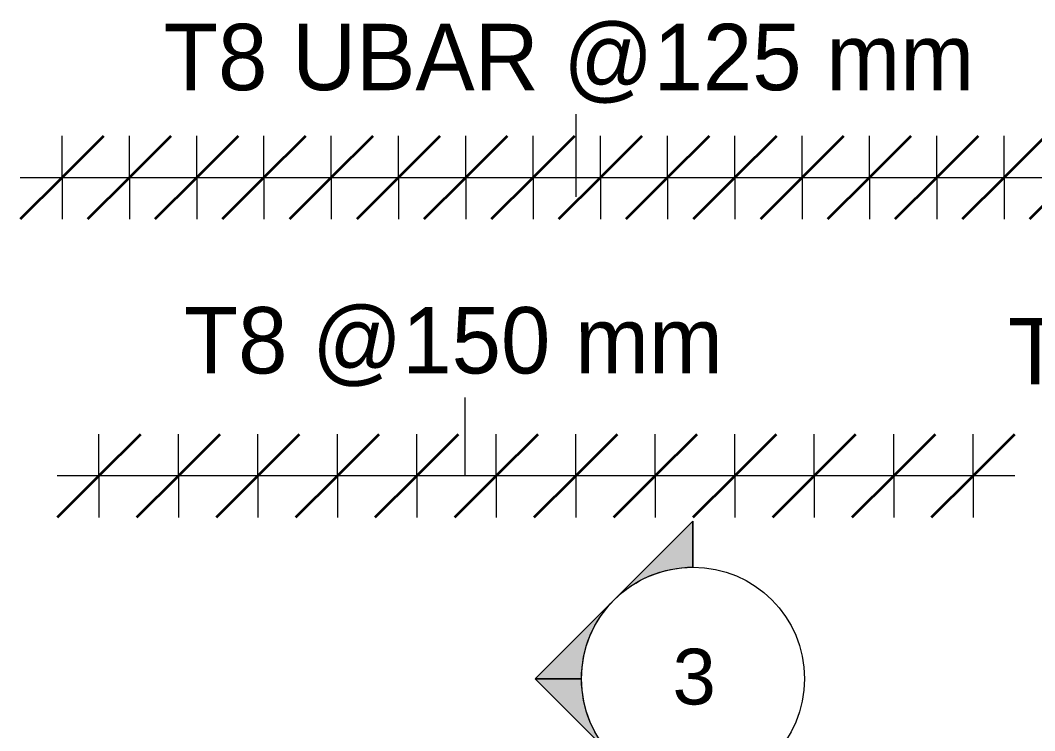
# Model space of a CAD drawing. Header units: millimetres. Extents: x 65464 to 98797, y 2255 to 31386.
# Drawn here: x 66888 to 68707, y 7047 to 8322 of the extents above; entities that cross this region are included whole.
import ezdxf

# ---------------------------------------------------------------- set-up
doc = ezdxf.new("R2010")
doc.units = ezdxf.units.MM
for name, color, linetype, lineweight in [('A-ANNO-DIMS', 211, 'Continuous', 9), ('A-ANNO-DIMS-50', 211, 'Continuous', 9), ('G-ANNO-SYMB', 111, 'Continuous', 9), ('S-RBAR-IDEN', 171, 'Continuous', 9)]:
    doc.layers.add(name, color=color, linetype=linetype, lineweight=lineweight)
doc.styles.add('Arial', font='arial.ttf', dxfattribs={"height": 100})
doc.styles.add('Nirmala UI', font='Nirmala.ttf', dxfattribs={"height": 119.0625})
doc.dimstyles.new('Arc_Length_-_2_5mm_Arial_1', dxfattribs={"dimscale": 304.8, "dimtxt": 125.683673, "dimasz": 0.492126, "dimexe": 0.246063, "dimexo": 0.0625, "dimgap": 0.287073, "dimtad": 1, "dimdec": 4, "dimzin": 0, "dimdsep": 46, "dimtxsty": 'Nirmala UI', "dimblk1": 'OBLIQUE', "dimblk2": 'OBLIQUE', "dimsah": 1, "dimcen": 0.09, "dimdle": 0.246063, "dimazin": 0, "dimtfac": 1, "dimtdec": 4, "dimtix": 1, "dimtmove": 0, "dimatfit": 3, "dimfxl": 0.246063, "dimfxlon": 1, "dimtvp": 1, "dimtolj": 1, "dimtzin": 0, "dimarcsym": 2})

# ---------------------------------------------------------------- blocks, each defined once
blk = doc.blocks.new('Detail View - M_Section Head - Filled SHOP DWG-600895-Elevation Front')
at = {"layer": 'G-ANNO-SYMB'}
h = blk.add_hatch(color=256, dxfattribs=at)
edge = h.paths.add_edge_path()
edge.add_line((70755.3, 4802.6), (70838.2, 4802.6))
edge.add_arc((71038.2, 4802.6), 200, 180, 225)
edge.add_line((70896.8, 4661.2), (70755.3, 4802.6))
h = blk.add_hatch(color=256, dxfattribs=at)
edge = h.paths.add_edge_path()
edge.add_line((71321, 4802.6), (71179.6, 4661.2))
edge.add_arc((71038.2, 4802.6), 200, 315, 360)
edge.add_line((71238.2, 4802.6), (71321, 4802.6))
h = blk.add_hatch(color=256, dxfattribs=at)
edge = h.paths.add_edge_path()
edge.add_line((71038.2, 4519.8), (70896.8, 4661.2))
edge.add_arc((71038.2, 4802.6), 200, 225, 270)
edge.add_line((71038.2, 4602.6), (71038.2, 4519.8))
h = blk.add_hatch(color=256, dxfattribs=at)
edge = h.paths.add_edge_path()
edge.add_line((71038.2, 4519.8), (71038.2, 4602.6))
edge.add_arc((71038.2, 4802.6), 200, 270, 315)
edge.add_line((71179.6, 4661.2), (71038.2, 4519.8))
for p, q in [((71038.2, 4519.8), (70755.3, 4802.6)), ((70838.2, 4802.6), (70755.3, 4802.6)), ((70755.3, 4802.6), (70896.8, 4661.2)), ((70838.2, 4802.6), (70755.3, 4802.6)), ((71038.2, 4519.8), (71321, 4802.6)), ((71179.6, 4661.2), (71321, 4802.6)), ((71238.2, 4802.6), (71321, 4802.6)), ((71321, 4802.6), (71238.2, 4802.6)), ((70896.8, 4661.2), (71038.2, 4519.8)), ((71038.2, 4519.8), (71179.6, 4661.2)), ((71038.2, 4602.6), (71038.2, 4519.8)), ((71038.2, 4519.8), (71038.2, 4602.6))]:
    blk.add_line(p, q, dxfattribs=at)
for start, end in [(360, 180), (180, 360), (180, 225), (315, 0), (225, 270), (270, 315)]:
    blk.add_arc((71038.2, 4802.6), 200, start, end, dxfattribs=at)
blk = doc.blocks.new('DIMBLOCK30-Elevation Front')
at = {"layer": 'A-ANNO-DIMS-50', "lineweight": 35}
for p, q in [((68454.5, 7504.6), (68529.5, 7579.6)), ((68597, 7504.6), (68672, 7579.6)), ((68454.5, 7504.6), (68379.5, 7429.6)), ((68597, 7504.6), (68522, 7429.6))]:
    blk.add_line(p, q, dxfattribs=at)
at = {"layer": 'A-ANNO-DIMS-50'}
for p, q in [((68454.5, 7504.6), (68454.5, 7579.6)), ((68597, 7504.6), (68597, 7579.6)), ((68672, 7504.6), (68454.5, 7504.6)), ((68454.5, 7504.6), (68454.5, 7429.6)), ((68597, 7504.6), (68597, 7429.6))]:
    blk.add_line(p, q, dxfattribs=at)
blk = doc.blocks.new('_Oblique')
at = {"color": 0, "linetype": 'ByBlock', "lineweight": -2}
blk.add_line((-0.5, -0.5), (0.5, 0.5), dxfattribs=at)
blk = doc.blocks.new('DIMBLOCK31-Elevation Front')
at = {"layer": 'A-ANNO-DIMS-50', "lineweight": 35}
for p, q in [((68311.9, 7504.6), (68386.9, 7579.6)), ((68454.5, 7504.6), (68529.5, 7579.6)), ((68311.9, 7504.6), (68236.9, 7429.6)), ((68454.5, 7504.6), (68379.5, 7429.6))]:
    blk.add_line(p, q, dxfattribs=at)
at = {"layer": 'A-ANNO-DIMS-50'}
for p, q in [((68311.9, 7504.6), (68311.9, 7579.6)), ((68454.5, 7504.6), (68454.5, 7579.6)), ((68454.5, 7504.6), (68311.9, 7504.6)), ((68311.9, 7504.6), (68311.9, 7429.6)), ((68454.5, 7504.6), (68454.5, 7429.6))]:
    blk.add_line(p, q, dxfattribs=at)
blk = doc.blocks.new('DIMBLOCK32-Elevation Front')
at = {"layer": 'A-ANNO-DIMS-50', "lineweight": 35}
for p, q in [((68169.4, 7504.6), (68244.4, 7579.6)), ((68311.9, 7504.6), (68386.9, 7579.6)), ((68169.4, 7504.6), (68094.4, 7429.6)), ((68311.9, 7504.6), (68236.9, 7429.6))]:
    blk.add_line(p, q, dxfattribs=at)
at = {"layer": 'A-ANNO-DIMS-50'}
for p, q in [((68169.4, 7504.6), (68169.4, 7579.6)), ((68311.9, 7504.6), (68311.9, 7579.6)), ((68311.9, 7504.6), (68169.4, 7504.6)), ((68169.4, 7504.6), (68169.4, 7429.6)), ((68311.9, 7504.6), (68311.9, 7429.6))]:
    blk.add_line(p, q, dxfattribs=at)
blk = doc.blocks.new('DIMBLOCK33-Elevation Front')
at = {"layer": 'A-ANNO-DIMS-50', "lineweight": 35}
for p, q in [((68026.8, 7504.6), (68101.8, 7579.6)), ((68169.4, 7504.6), (68244.4, 7579.6)), ((68026.8, 7504.6), (67951.8, 7429.6)), ((68169.4, 7504.6), (68094.4, 7429.6))]:
    blk.add_line(p, q, dxfattribs=at)
at = {"layer": 'A-ANNO-DIMS-50'}
for p, q in [((68026.8, 7504.6), (68026.8, 7579.6)), ((68169.4, 7504.6), (68169.4, 7579.6)), ((68169.4, 7504.6), (68026.8, 7504.6)), ((68026.8, 7504.6), (68026.8, 7429.6)), ((68169.4, 7504.6), (68169.4, 7429.6))]:
    blk.add_line(p, q, dxfattribs=at)
blk = doc.blocks.new('DIMBLOCK34-Elevation Front')
at = {"layer": 'A-ANNO-DIMS-50', "lineweight": 35}
for p, q in [((67884.3, 7504.6), (67959.3, 7579.6)), ((68026.8, 7504.6), (68101.8, 7579.6)), ((67884.3, 7504.6), (67809.3, 7429.6)), ((68026.8, 7504.6), (67951.8, 7429.6))]:
    blk.add_line(p, q, dxfattribs=at)
at = {"layer": 'A-ANNO-DIMS-50'}
for p, q in [((67884.3, 7504.6), (67884.3, 7579.6)), ((68026.8, 7504.6), (68026.8, 7579.6)), ((68026.8, 7504.6), (67884.3, 7504.6)), ((67884.3, 7504.6), (67884.3, 7429.6)), ((68026.8, 7504.6), (68026.8, 7429.6))]:
    blk.add_line(p, q, dxfattribs=at)
blk = doc.blocks.new('DIMBLOCK35-Elevation Front')
at = {"layer": 'A-ANNO-DIMS-50', "lineweight": 35}
for p, q in [((67741.8, 7504.6), (67816.8, 7579.6)), ((67884.3, 7504.6), (67959.3, 7579.6)), ((67741.8, 7504.6), (67666.8, 7429.6)), ((67884.3, 7504.6), (67809.3, 7429.6))]:
    blk.add_line(p, q, dxfattribs=at)
at = {"layer": 'A-ANNO-DIMS-50'}
for p, q in [((67741.8, 7504.6), (67741.8, 7579.6)), ((67884.3, 7504.6), (67884.3, 7579.6)), ((67884.3, 7504.6), (67741.8, 7504.6)), ((67741.8, 7504.6), (67741.8, 7429.6)), ((67884.3, 7504.6), (67884.3, 7429.6))]:
    blk.add_line(p, q, dxfattribs=at)
blk = doc.blocks.new('DIMBLOCK36-Elevation Front')
at = {"layer": 'A-ANNO-DIMS-50', "lineweight": 35}
for p, q in [((67599.2, 7504.6), (67674.2, 7579.6)), ((67741.8, 7504.6), (67816.8, 7579.6)), ((67599.2, 7504.6), (67524.2, 7429.6)), ((67741.8, 7504.6), (67666.8, 7429.6))]:
    blk.add_line(p, q, dxfattribs=at)
at = {"layer": 'A-ANNO-DIMS-50'}
for p, q in [((67599.2, 7504.6), (67599.2, 7579.6)), ((67741.8, 7504.6), (67741.8, 7579.6)), ((67741.8, 7504.6), (67599.2, 7504.6)), ((67599.2, 7504.6), (67599.2, 7429.6)), ((67741.8, 7504.6), (67741.8, 7429.6))]:
    blk.add_line(p, q, dxfattribs=at)
blk = doc.blocks.new('DIMBLOCK37-Elevation Front')
at = {"layer": 'A-ANNO-DIMS-50', "lineweight": 35}
for p, q in [((67456.7, 7504.6), (67531.7, 7579.6)), ((67599.2, 7504.6), (67674.2, 7579.6)), ((67456.7, 7504.6), (67381.7, 7429.6)), ((67599.2, 7504.6), (67524.2, 7429.6))]:
    blk.add_line(p, q, dxfattribs=at)
at = {"layer": 'A-ANNO-DIMS-50'}
for p, q in [((67456.7, 7504.6), (67456.7, 7579.6)), ((67599.2, 7504.6), (67599.2, 7579.6)), ((67599.2, 7504.6), (67456.7, 7504.6)), ((67456.7, 7504.6), (67456.7, 7429.6)), ((67599.2, 7504.6), (67599.2, 7429.6))]:
    blk.add_line(p, q, dxfattribs=at)
blk = doc.blocks.new('DIMBLOCK38-Elevation Front')
at = {"layer": 'A-ANNO-DIMS-50', "lineweight": 35}
for p, q in [((67314.1, 7504.6), (67389.1, 7579.6)), ((67456.7, 7504.6), (67531.7, 7579.6)), ((67314.1, 7504.6), (67239.1, 7429.6)), ((67456.7, 7504.6), (67381.7, 7429.6))]:
    blk.add_line(p, q, dxfattribs=at)
at = {"layer": 'A-ANNO-DIMS-50'}
for p, q in [((67314.1, 7504.6), (67314.1, 7579.6)), ((67456.7, 7504.6), (67456.7, 7579.6)), ((67456.7, 7504.6), (67314.1, 7504.6)), ((67314.1, 7504.6), (67314.1, 7429.6)), ((67456.7, 7504.6), (67456.7, 7429.6))]:
    blk.add_line(p, q, dxfattribs=at)
blk = doc.blocks.new('DIMBLOCK39-Elevation Front')
at = {"layer": 'A-ANNO-DIMS-50', "lineweight": 35}
for p, q in [((67171.6, 7504.6), (67246.6, 7579.6)), ((67314.1, 7504.6), (67389.1, 7579.6)), ((67171.6, 7504.6), (67096.6, 7429.6)), ((67314.1, 7504.6), (67239.1, 7429.6))]:
    blk.add_line(p, q, dxfattribs=at)
at = {"layer": 'A-ANNO-DIMS-50'}
for p, q in [((67171.6, 7504.6), (67171.6, 7579.6)), ((67314.1, 7504.6), (67314.1, 7579.6)), ((67314.1, 7504.6), (67171.6, 7504.6)), ((67171.6, 7504.6), (67171.6, 7429.6)), ((67314.1, 7504.6), (67314.1, 7429.6))]:
    blk.add_line(p, q, dxfattribs=at)
blk = doc.blocks.new('DIMBLOCK40-Elevation Front')
at = {"layer": 'A-ANNO-DIMS-50', "lineweight": 35}
for p, q in [((67029, 7504.6), (67104, 7579.6)), ((67171.6, 7504.6), (67246.6, 7579.6)), ((67029, 7504.6), (66954, 7429.6)), ((67171.6, 7504.6), (67096.6, 7429.6))]:
    blk.add_line(p, q, dxfattribs=at)
at = {"layer": 'A-ANNO-DIMS-50'}
for p, q in [((67029, 7504.6), (67029, 7579.6)), ((67171.6, 7504.6), (67171.6, 7579.6)), ((67171.6, 7504.6), (66954, 7504.6)), ((67029, 7504.6), (67029, 7429.6)), ((67171.6, 7504.6), (67171.6, 7429.6))]:
    blk.add_line(p, q, dxfattribs=at)
blk = doc.blocks.new('DIMBLOCK41-Elevation Front')
at = {"layer": 'A-ANNO-DIMS-50', "lineweight": 35}
for p, q in [((67029, 7504.6), (67104, 7579.6)), ((67171.6, 7504.6), (67246.6, 7579.6)), ((67314.1, 7504.6), (67389.1, 7579.6)), ((67456.7, 7504.6), (67531.7, 7579.6)), ((67599.2, 7504.6), (67674.2, 7579.6)), ((67741.8, 7504.6), (67816.8, 7579.6)), ((67884.3, 7504.6), (67959.3, 7579.6)), ((68026.8, 7504.6), (68101.8, 7579.6)), ((68169.4, 7504.6), (68244.4, 7579.6)), ((68311.9, 7504.6), (68386.9, 7579.6)), ((68454.5, 7504.6), (68529.5, 7579.6)), ((68597, 7504.6), (68672, 7579.6)), ((67029, 7504.6), (66954, 7429.6)), ((67171.6, 7504.6), (67096.6, 7429.6)), ((67314.1, 7504.6), (67239.1, 7429.6)), ((67456.7, 7504.6), (67381.7, 7429.6)), ((67599.2, 7504.6), (67524.2, 7429.6)), ((67741.8, 7504.6), (67666.8, 7429.6)), ((67884.3, 7504.6), (67809.3, 7429.6)), ((68026.8, 7504.6), (67951.8, 7429.6)), ((68169.4, 7504.6), (68094.4, 7429.6)), ((68311.9, 7504.6), (68236.9, 7429.6)), ((68454.5, 7504.6), (68379.5, 7429.6)), ((68597, 7504.6), (68522, 7429.6))]:
    blk.add_line(p, q, dxfattribs=at)
at = {"layer": 'A-ANNO-DIMS-50'}
for p, q in [((67029, 7504.6), (67029, 7579.6)), ((67171.6, 7504.6), (67171.6, 7579.6)), ((67314.1, 7504.6), (67314.1, 7579.6)), ((67456.7, 7504.6), (67456.7, 7579.6)), ((67599.2, 7504.6), (67599.2, 7579.6)), ((67741.8, 7504.6), (67741.8, 7579.6)), ((67884.3, 7504.6), (67884.3, 7579.6)), ((68026.8, 7504.6), (68026.8, 7579.6)), ((68169.4, 7504.6), (68169.4, 7579.6)), ((68311.9, 7504.6), (68311.9, 7579.6)), ((68454.5, 7504.6), (68454.5, 7579.6)), ((68597, 7504.6), (68597, 7579.6)), ((68672, 7504.6), (66954, 7504.6)), ((67171.6, 7504.6), (66954, 7504.6)), ((67029, 7504.6), (67029, 7429.6)), ((67314.1, 7504.6), (67171.6, 7504.6)), ((67171.6, 7504.6), (67171.6, 7429.6)), ((67456.7, 7504.6), (67314.1, 7504.6)), ((67314.1, 7504.6), (67314.1, 7429.6)), ((67599.2, 7504.6), (67456.7, 7504.6)), ((67456.7, 7504.6), (67456.7, 7429.6)), ((67741.8, 7504.6), (67599.2, 7504.6)), ((67599.2, 7504.6), (67599.2, 7429.6)), ((67884.3, 7504.6), (67741.8, 7504.6)), ((67741.8, 7504.6), (67741.8, 7429.6)), ((68026.8, 7504.6), (67884.3, 7504.6)), ((67884.3, 7504.6), (67884.3, 7429.6)), ((68169.4, 7504.6), (68026.8, 7504.6)), ((68026.8, 7504.6), (68026.8, 7429.6)), ((68311.9, 7504.6), (68169.4, 7504.6)), ((68169.4, 7504.6), (68169.4, 7429.6)), ((68454.5, 7504.6), (68311.9, 7504.6)), ((68311.9, 7504.6), (68311.9, 7429.6)), ((68672, 7504.6), (68454.5, 7504.6)), ((68454.5, 7504.6), (68454.5, 7429.6)), ((68597, 7504.6), (68597, 7429.6))]:
    blk.add_line(p, q, dxfattribs=at)
blk = doc.blocks.new('_None')
blk = doc.blocks.new('DIMBLOCK57-Elevation Front')
at = {"layer": 'A-ANNO-DIMS-50', "lineweight": 35}
for p, q in [((66963, 8039.7), (67038, 8114.7)), ((67083.7, 8039.7), (67158.7, 8114.7)), ((66963, 8039.7), (66888, 7964.7)), ((67083.7, 8039.7), (67008.7, 7964.7))]:
    blk.add_line(p, q, dxfattribs=at)
at = {"layer": 'A-ANNO-DIMS-50'}
for p, q in [((66963, 8039.7), (66963, 8114.7)), ((67083.7, 8039.7), (67083.7, 8114.7)), ((66888, 8039.7), (67083.7, 8039.7)), ((66963, 8039.7), (66963, 7964.7)), ((67083.7, 8039.7), (67083.7, 7964.7))]:
    blk.add_line(p, q, dxfattribs=at)
blk = doc.blocks.new('DIMBLOCK58-Elevation Front')
at = {"layer": 'A-ANNO-DIMS-50', "lineweight": 35}
for p, q in [((67083.7, 8039.7), (67158.7, 8114.7)), ((67204.4, 8039.7), (67279.4, 8114.7)), ((67083.7, 8039.7), (67008.7, 7964.7)), ((67204.4, 8039.7), (67129.4, 7964.7))]:
    blk.add_line(p, q, dxfattribs=at)
at = {"layer": 'A-ANNO-DIMS-50'}
for p, q in [((67083.7, 8039.7), (67083.7, 8114.7)), ((67204.4, 8039.7), (67204.4, 8114.7)), ((67083.7, 8039.7), (67204.4, 8039.7)), ((67083.7, 8039.7), (67083.7, 7964.7)), ((67204.4, 8039.7), (67204.4, 7964.7))]:
    blk.add_line(p, q, dxfattribs=at)
blk = doc.blocks.new('DIMBLOCK59-Elevation Front')
at = {"layer": 'A-ANNO-DIMS-50', "lineweight": 35}
for p, q in [((67204.4, 8039.7), (67279.4, 8114.7)), ((67325, 8039.7), (67400, 8114.7)), ((67204.4, 8039.7), (67129.4, 7964.7)), ((67325, 8039.7), (67250, 7964.7))]:
    blk.add_line(p, q, dxfattribs=at)
at = {"layer": 'A-ANNO-DIMS-50'}
for p, q in [((67204.4, 8039.7), (67204.4, 8114.7)), ((67325, 8039.7), (67325, 8114.7)), ((67204.4, 8039.7), (67325, 8039.7)), ((67204.4, 8039.7), (67204.4, 7964.7)), ((67325, 8039.7), (67325, 7964.7))]:
    blk.add_line(p, q, dxfattribs=at)
blk = doc.blocks.new('DIMBLOCK60-Elevation Front')
at = {"layer": 'A-ANNO-DIMS-50', "lineweight": 35}
for p, q in [((67325, 8039.7), (67400, 8114.7)), ((67445.7, 8039.7), (67520.7, 8114.7)), ((67325, 8039.7), (67250, 7964.7)), ((67445.7, 8039.7), (67370.7, 7964.7))]:
    blk.add_line(p, q, dxfattribs=at)
at = {"layer": 'A-ANNO-DIMS-50'}
for p, q in [((67325, 8039.7), (67325, 8114.7)), ((67445.7, 8039.7), (67445.7, 8114.7)), ((67325, 8039.7), (67445.7, 8039.7)), ((67325, 8039.7), (67325, 7964.7)), ((67445.7, 8039.7), (67445.7, 7964.7))]:
    blk.add_line(p, q, dxfattribs=at)
blk = doc.blocks.new('DIMBLOCK61-Elevation Front')
at = {"layer": 'A-ANNO-DIMS-50', "lineweight": 35}
for p, q in [((67445.7, 8039.7), (67520.7, 8114.7)), ((67566.4, 8039.7), (67641.4, 8114.7)), ((67445.7, 8039.7), (67370.7, 7964.7)), ((67566.4, 8039.7), (67491.4, 7964.7))]:
    blk.add_line(p, q, dxfattribs=at)
at = {"layer": 'A-ANNO-DIMS-50'}
for p, q in [((67445.7, 8039.7), (67445.7, 8114.7)), ((67566.4, 8039.7), (67566.4, 8114.7)), ((67445.7, 8039.7), (67566.4, 8039.7)), ((67445.7, 8039.7), (67445.7, 7964.7)), ((67566.4, 8039.7), (67566.4, 7964.7))]:
    blk.add_line(p, q, dxfattribs=at)
blk = doc.blocks.new('DIMBLOCK62-Elevation Front')
at = {"layer": 'A-ANNO-DIMS-50', "lineweight": 35}
for p, q in [((67566.4, 8039.7), (67641.4, 8114.7)), ((67687, 8039.7), (67762, 8114.7)), ((67566.4, 8039.7), (67491.4, 7964.7)), ((67687, 8039.7), (67612, 7964.7))]:
    blk.add_line(p, q, dxfattribs=at)
at = {"layer": 'A-ANNO-DIMS-50'}
for p, q in [((67566.4, 8039.7), (67566.4, 8114.7)), ((67687, 8039.7), (67687, 8114.7)), ((67566.4, 8039.7), (67687, 8039.7)), ((67566.4, 8039.7), (67566.4, 7964.7)), ((67687, 8039.7), (67687, 7964.7))]:
    blk.add_line(p, q, dxfattribs=at)
blk = doc.blocks.new('DIMBLOCK63-Elevation Front')
at = {"layer": 'A-ANNO-DIMS-50', "lineweight": 35}
for p, q in [((67687, 8039.7), (67762, 8114.7)), ((67807.7, 8039.7), (67882.7, 8114.7)), ((67687, 8039.7), (67612, 7964.7)), ((67807.7, 8039.7), (67732.7, 7964.7))]:
    blk.add_line(p, q, dxfattribs=at)
at = {"layer": 'A-ANNO-DIMS-50'}
for p, q in [((67687, 8039.7), (67687, 8114.7)), ((67807.7, 8039.7), (67807.7, 8114.7)), ((67687, 8039.7), (67807.7, 8039.7)), ((67687, 8039.7), (67687, 7964.7)), ((67807.7, 8039.7), (67807.7, 7964.7))]:
    blk.add_line(p, q, dxfattribs=at)
blk = doc.blocks.new('DIMBLOCK64-Elevation Front')
at = {"layer": 'A-ANNO-DIMS-50', "lineweight": 35}
for p, q in [((67807.7, 8039.7), (67882.7, 8114.7)), ((67928.4, 8039.7), (68003.4, 8114.7)), ((67807.7, 8039.7), (67732.7, 7964.7)), ((67928.4, 8039.7), (67853.4, 7964.7))]:
    blk.add_line(p, q, dxfattribs=at)
at = {"layer": 'A-ANNO-DIMS-50'}
for p, q in [((67807.7, 8039.7), (67807.7, 8114.7)), ((67928.4, 8039.7), (67928.4, 8114.7)), ((67807.7, 8039.7), (67928.4, 8039.7)), ((67807.7, 8039.7), (67807.7, 7964.7)), ((67928.4, 8039.7), (67928.4, 7964.7))]:
    blk.add_line(p, q, dxfattribs=at)
blk = doc.blocks.new('DIMBLOCK65-Elevation Front')
at = {"layer": 'A-ANNO-DIMS-50', "lineweight": 35}
for p, q in [((67928.4, 8039.7), (68003.4, 8114.7)), ((68049, 8039.7), (68124, 8114.7)), ((67928.4, 8039.7), (67853.4, 7964.7)), ((68049, 8039.7), (67974, 7964.7))]:
    blk.add_line(p, q, dxfattribs=at)
at = {"layer": 'A-ANNO-DIMS-50'}
for p, q in [((67928.4, 8039.7), (67928.4, 8114.7)), ((68049, 8039.7), (68049, 8114.7)), ((67928.4, 8039.7), (68049, 8039.7)), ((67928.4, 8039.7), (67928.4, 7964.7)), ((68049, 8039.7), (68049, 7964.7))]:
    blk.add_line(p, q, dxfattribs=at)
blk = doc.blocks.new('DIMBLOCK66-Elevation Front')
at = {"layer": 'A-ANNO-DIMS-50', "lineweight": 35}
for p, q in [((68049, 8039.7), (68124, 8114.7)), ((68169.7, 8039.7), (68244.7, 8114.7)), ((68049, 8039.7), (67974, 7964.7)), ((68169.7, 8039.7), (68094.7, 7964.7))]:
    blk.add_line(p, q, dxfattribs=at)
at = {"layer": 'A-ANNO-DIMS-50'}
for p, q in [((68049, 8039.7), (68049, 8114.7)), ((68169.7, 8039.7), (68169.7, 8114.7)), ((68049, 8039.7), (68169.7, 8039.7)), ((68049, 8039.7), (68049, 7964.7)), ((68169.7, 8039.7), (68169.7, 7964.7))]:
    blk.add_line(p, q, dxfattribs=at)
blk = doc.blocks.new('DIMBLOCK67-Elevation Front')
at = {"layer": 'A-ANNO-DIMS-50', "lineweight": 35}
for p, q in [((68169.7, 8039.7), (68244.7, 8114.7)), ((68290.4, 8039.7), (68365.4, 8114.7)), ((68169.7, 8039.7), (68094.7, 7964.7)), ((68290.4, 8039.7), (68215.4, 7964.7))]:
    blk.add_line(p, q, dxfattribs=at)
at = {"layer": 'A-ANNO-DIMS-50'}
for p, q in [((68169.7, 8039.7), (68169.7, 8114.7)), ((68290.4, 8039.7), (68290.4, 8114.7)), ((68169.7, 8039.7), (68290.4, 8039.7)), ((68169.7, 8039.7), (68169.7, 7964.7)), ((68290.4, 8039.7), (68290.4, 7964.7))]:
    blk.add_line(p, q, dxfattribs=at)
blk = doc.blocks.new('DIMBLOCK68-Elevation Front')
at = {"layer": 'A-ANNO-DIMS-50', "lineweight": 35}
for p, q in [((68290.4, 8039.7), (68365.4, 8114.7)), ((68411, 8039.7), (68486, 8114.7)), ((68290.4, 8039.7), (68215.4, 7964.7)), ((68411, 8039.7), (68336, 7964.7))]:
    blk.add_line(p, q, dxfattribs=at)
at = {"layer": 'A-ANNO-DIMS-50'}
for p, q in [((68290.4, 8039.7), (68290.4, 8114.7)), ((68411, 8039.7), (68411, 8114.7)), ((68290.4, 8039.7), (68411, 8039.7)), ((68290.4, 8039.7), (68290.4, 7964.7)), ((68411, 8039.7), (68411, 7964.7))]:
    blk.add_line(p, q, dxfattribs=at)
blk = doc.blocks.new('DIMBLOCK69-Elevation Front')
at = {"layer": 'A-ANNO-DIMS-50', "lineweight": 35}
for p, q in [((68411, 8039.7), (68486, 8114.7)), ((68531.7, 8039.7), (68606.7, 8114.7)), ((68411, 8039.7), (68336, 7964.7)), ((68531.7, 8039.7), (68456.7, 7964.7))]:
    blk.add_line(p, q, dxfattribs=at)
at = {"layer": 'A-ANNO-DIMS-50'}
for p, q in [((68411, 8039.7), (68411, 8114.7)), ((68531.7, 8039.7), (68531.7, 8114.7)), ((68411, 8039.7), (68531.7, 8039.7)), ((68411, 8039.7), (68411, 7964.7)), ((68531.7, 8039.7), (68531.7, 7964.7))]:
    blk.add_line(p, q, dxfattribs=at)
blk = doc.blocks.new('DIMBLOCK70-Elevation Front')
at = {"layer": 'A-ANNO-DIMS-50', "lineweight": 35}
for p, q in [((68531.7, 8039.7), (68606.7, 8114.7)), ((68652.4, 8039.7), (68727.4, 8114.7)), ((68531.7, 8039.7), (68456.7, 7964.7)), ((68652.4, 8039.7), (68577.4, 7964.7))]:
    blk.add_line(p, q, dxfattribs=at)
at = {"layer": 'A-ANNO-DIMS-50'}
for p, q in [((68531.7, 8039.7), (68531.7, 8114.7)), ((68652.4, 8039.7), (68652.4, 8114.7)), ((68531.7, 8039.7), (68652.4, 8039.7)), ((68531.7, 8039.7), (68531.7, 7964.7)), ((68652.4, 8039.7), (68652.4, 7964.7))]:
    blk.add_line(p, q, dxfattribs=at)
blk = doc.blocks.new('DIMBLOCK71-Elevation Front')
at = {"layer": 'A-ANNO-DIMS-50', "lineweight": 35}
for p, q in [((68652.4, 8039.7), (68727.4, 8114.7)), ((68773, 8039.7), (68848, 8114.7)), ((68652.4, 8039.7), (68577.4, 7964.7)), ((68773, 8039.7), (68698, 7964.7))]:
    blk.add_line(p, q, dxfattribs=at)
at = {"layer": 'A-ANNO-DIMS-50'}
for p, q in [((68652.4, 8039.7), (68652.4, 8114.7)), ((68773, 8039.7), (68773, 8114.7)), ((68652.4, 8039.7), (68848, 8039.7)), ((68652.4, 8039.7), (68652.4, 7964.7)), ((68773, 8039.7), (68773, 7964.7))]:
    blk.add_line(p, q, dxfattribs=at)
blk = doc.blocks.new('DIMBLOCK72-Elevation Front')
at = {"layer": 'A-ANNO-DIMS-50', "lineweight": 35}
for p, q in [((66963, 8039.7), (67038, 8114.7)), ((67083.7, 8039.7), (67158.7, 8114.7)), ((67204.4, 8039.7), (67279.4, 8114.7)), ((67325, 8039.7), (67400, 8114.7)), ((67445.7, 8039.7), (67520.7, 8114.7)), ((67566.4, 8039.7), (67641.4, 8114.7)), ((67687, 8039.7), (67762, 8114.7)), ((67807.7, 8039.7), (67882.7, 8114.7)), ((67928.4, 8039.7), (68003.4, 8114.7)), ((68049, 8039.7), (68124, 8114.7)), ((68169.7, 8039.7), (68244.7, 8114.7)), ((68290.4, 8039.7), (68365.4, 8114.7)), ((68411, 8039.7), (68486, 8114.7)), ((68531.7, 8039.7), (68606.7, 8114.7)), ((68652.4, 8039.7), (68727.4, 8114.7)), ((68773, 8039.7), (68848, 8114.7)), ((66963, 8039.7), (66888, 7964.7)), ((67083.7, 8039.7), (67008.7, 7964.7)), ((67204.4, 8039.7), (67129.4, 7964.7)), ((67325, 8039.7), (67250, 7964.7)), ((67445.7, 8039.7), (67370.7, 7964.7)), ((67566.4, 8039.7), (67491.4, 7964.7)), ((67687, 8039.7), (67612, 7964.7)), ((67807.7, 8039.7), (67732.7, 7964.7)), ((67928.4, 8039.7), (67853.4, 7964.7)), ((68049, 8039.7), (67974, 7964.7)), ((68169.7, 8039.7), (68094.7, 7964.7)), ((68290.4, 8039.7), (68215.4, 7964.7)), ((68411, 8039.7), (68336, 7964.7)), ((68531.7, 8039.7), (68456.7, 7964.7)), ((68652.4, 8039.7), (68577.4, 7964.7)), ((68773, 8039.7), (68698, 7964.7))]:
    blk.add_line(p, q, dxfattribs=at)
at = {"layer": 'A-ANNO-DIMS-50'}
for p, q in [((66963, 8039.7), (66963, 8114.7)), ((67083.7, 8039.7), (67083.7, 8114.7)), ((67204.4, 8039.7), (67204.4, 8114.7)), ((67325, 8039.7), (67325, 8114.7)), ((67445.7, 8039.7), (67445.7, 8114.7)), ((67566.4, 8039.7), (67566.4, 8114.7)), ((67687, 8039.7), (67687, 8114.7)), ((67807.7, 8039.7), (67807.7, 8114.7)), ((67928.4, 8039.7), (67928.4, 8114.7)), ((68049, 8039.7), (68049, 8114.7)), ((68169.7, 8039.7), (68169.7, 8114.7)), ((68290.4, 8039.7), (68290.4, 8114.7)), ((68411, 8039.7), (68411, 8114.7)), ((68531.7, 8039.7), (68531.7, 8114.7)), ((68652.4, 8039.7), (68652.4, 8114.7)), ((68773, 8039.7), (68773, 8114.7)), ((66888, 8039.7), (68848, 8039.7)), ((66888, 8039.7), (67083.7, 8039.7)), ((66963, 8039.7), (66963, 7964.7)), ((67083.7, 8039.7), (67204.4, 8039.7)), ((67083.7, 8039.7), (67083.7, 7964.7)), ((67204.4, 8039.7), (67325, 8039.7)), ((67204.4, 8039.7), (67204.4, 7964.7)), ((67325, 8039.7), (67445.7, 8039.7)), ((67325, 8039.7), (67325, 7964.7)), ((67445.7, 8039.7), (67566.4, 8039.7)), ((67445.7, 8039.7), (67445.7, 7964.7)), ((67566.4, 8039.7), (67687, 8039.7)), ((67566.4, 8039.7), (67566.4, 7964.7)), ((67687, 8039.7), (67807.7, 8039.7)), ((67687, 8039.7), (67687, 7964.7)), ((67807.7, 8039.7), (67928.4, 8039.7)), ((67807.7, 8039.7), (67807.7, 7964.7)), ((67928.4, 8039.7), (68049, 8039.7)), ((67928.4, 8039.7), (67928.4, 7964.7)), ((68049, 8039.7), (68169.7, 8039.7)), ((68049, 8039.7), (68049, 7964.7)), ((68169.7, 8039.7), (68290.4, 8039.7)), ((68169.7, 8039.7), (68169.7, 7964.7)), ((68290.4, 8039.7), (68411, 8039.7)), ((68290.4, 8039.7), (68290.4, 7964.7)), ((68411, 8039.7), (68531.7, 8039.7)), ((68411, 8039.7), (68411, 7964.7)), ((68531.7, 8039.7), (68652.4, 8039.7)), ((68531.7, 8039.7), (68531.7, 7964.7)), ((68652.4, 8039.7), (68848, 8039.7)), ((68652.4, 8039.7), (68652.4, 7964.7)), ((68773, 8039.7), (68773, 7964.7))]:
    blk.add_line(p, q, dxfattribs=at)

msp = doc.modelspace()

# ---------------------------------------------------------------- linework, layer by layer
at = {"layer": 'S-RBAR-IDEN'}
for p, q in [((67884.75028, 8004.76752), (67884.75028, 8153.16704)), ((67685.93632, 7504.58402), (67685.93632, 7645.12709))]:
    msp.add_line(p, q, dxfattribs=at)

# ---------------------------------------------------------------- block references
at = {"layer": 'G-ANNO-SYMB', "extrusion": (0, 0, -1), "rotation": 90.00000000000038}
msp.add_blockref('Detail View - M_Section Head - Filled SHOP DWG-600895-Elevation Front', (-63291.9305, -63897.43952), dxfattribs=at)

# ---------------------------------------------------------------- texts
at = {"layer": 'G-ANNO-SYMB', "insert": (68057.84463, 7194.57375), "char_height": 100, "width": 96.2025, "attachment_point": 1, "style": 'Arial'}
msp.add_mtext('3', dxfattribs=at)
at = {"layer": 'S-RBAR-IDEN', "char_height": 119.0625, "attachment_point": 1, "style": 'Nirmala UI'}
for s, insert, width in [('T8 UBAR @125 mm', (67145.50028, 8315.3285), 1787.763125), ('T8 @150 mm', (67181.43632, 7807.28855), 1218.565), ('T8 UBAR @125 mm', (68659.65303, 7787.83604), 1787.763125)]:
    msp.add_mtext(s, dxfattribs=dict(at, insert=insert, width=width))

# ---------------------------------------------------------------- dimensions: what is measured, and where the dimension line sits
at = {"layer": 'A-ANNO-DIMS'}
for base, p1, p2, text, override, picture, middle in [((68773.04259, 8039.68505), (66963.04259, 7964.68505), (68773.04259, 7964.68505), '1810', {"dimpost": '<>', "dimblk1": 'None', "dimblk2": 'None', "dimsah": 1, "dimfxl": 1810}, 'DIMBLOCK72-Elevation Front', (67868.04259, 8189.08261)), ((67083.70925, 8039.68505), (66963.04259, 7964.68505), (67083.70925, 7964.68505), ' ', {"dimpost": '<>', "dimfxl": 120.666667}, 'DIMBLOCK57-Elevation Front', (67023.37592, 8039.68505)), ((67204.37592, 8039.68505), (67083.70925, 7964.68505), (67204.37592, 7964.68505), ' ', {"dimpost": '<>', "dimfxl": 120.666667}, 'DIMBLOCK58-Elevation Front', (67144.04259, 8039.68505)), ((67325.04259, 8039.68505), (67204.37592, 7964.68505), (67325.04259, 7964.68505), ' ', {"dimpost": '<>', "dimfxl": 120.666667}, 'DIMBLOCK59-Elevation Front', (67264.70925, 8039.68505)), ((67445.70925, 8039.68505), (67325.04259, 7964.68505), (67445.70925, 7964.68505), ' ', {"dimpost": '<>', "dimfxl": 120.666667}, 'DIMBLOCK60-Elevation Front', (67385.37592, 8039.68505)), ((67566.37592, 8039.68505), (67445.70925, 7964.68505), (67566.37592, 7964.68505), ' ', {"dimpost": '<>', "dimfxl": 120.666667}, 'DIMBLOCK61-Elevation Front', (67506.04259, 8039.68505)), ((67687.04259, 8039.68505), (67566.37592, 7964.68505), (67687.04259, 7964.68505), ' ', {"dimpost": '<>', "dimfxl": 120.666667}, 'DIMBLOCK62-Elevation Front', (67626.70925, 8039.68505)), ((67807.70925, 8039.68505), (67687.04259, 7964.68505), (67807.70925, 7964.68505), ' ', {"dimpost": '<>', "dimfxl": 120.666667}, 'DIMBLOCK63-Elevation Front', (67747.37592, 8039.68505)), ((67928.37592, 8039.68505), (67807.70925, 7964.68505), (67928.37592, 7964.68505), ' ', {"dimpost": '<>', "dimfxl": 120.666667}, 'DIMBLOCK64-Elevation Front', (67868.04259, 8039.68505)), ((68049.04259, 8039.68505), (67928.37592, 7964.68505), (68049.04259, 7964.68505), ' ', {"dimpost": '<>', "dimfxl": 120.666667}, 'DIMBLOCK65-Elevation Front', (67988.70925, 8039.68505)), ((68169.70925, 8039.68505), (68049.04259, 7964.68505), (68169.70925, 7964.68505), ' ', {"dimpost": '<>', "dimfxl": 120.666667}, 'DIMBLOCK66-Elevation Front', (68109.37592, 8039.68505)), ((68290.37592, 8039.68505), (68169.70925, 7964.68505), (68290.37592, 7964.68505), ' ', {"dimpost": '<>', "dimfxl": 120.666667}, 'DIMBLOCK67-Elevation Front', (68230.04259, 8039.68505)), ((68411.04259, 8039.68505), (68290.37592, 7964.68505), (68411.04259, 7964.68505), ' ', {"dimpost": '<>', "dimfxl": 120.666667}, 'DIMBLOCK68-Elevation Front', (68350.70925, 8039.68505)), ((68531.70925, 8039.68505), (68411.04259, 7964.68505), (68531.70925, 7964.68505), ' ', {"dimpost": '<>', "dimfxl": 120.666667}, 'DIMBLOCK69-Elevation Front', (68471.37592, 8039.68505)), ((68652.37592, 8039.68505), (68531.70925, 7964.68505), (68652.37592, 7964.68505), ' ', {"dimpost": '<>', "dimfxl": 120.666667}, 'DIMBLOCK70-Elevation Front', (68592.04259, 8039.68505)), ((68773.04259, 8039.68505), (68652.37592, 7964.68505), (68773.04259, 7964.68505), ' ', {"dimpost": '<>', "dimfxl": 120.666667}, 'DIMBLOCK71-Elevation Front', (68712.70925, 8039.68505)), ((67029.04742, 7504.58402), (68597.02102, 7429.58402), (67029.04742, 7429.58402), '1568', {"dimpost": '<>', "dimblk1": 'None', "dimblk2": 'None', "dimsah": 1, "dimfxl": 1567.97359}, 'DIMBLOCK41-Elevation Front', (67813.03422, 7653.98157)), ((67029.04742, 7504.58402), (67171.59048, 7429.58402), (67029.04742, 7429.58402), ' ', {"dimpost": '<>', "dimfxl": 142.543054}, 'DIMBLOCK40-Elevation Front', (67100.31895, 7504.58402)), ((67171.59048, 7504.58402), (67314.13353, 7429.58402), (67171.59048, 7429.58402), ' ', {"dimpost": '<>', "dimfxl": 142.543054}, 'DIMBLOCK39-Elevation Front', (67242.86201, 7504.58402)), ((67314.13353, 7504.58402), (67456.67659, 7429.58402), (67314.13353, 7429.58402), ' ', {"dimpost": '<>', "dimfxl": 142.543054}, 'DIMBLOCK38-Elevation Front', (67385.40506, 7504.58402)), ((67456.67659, 7504.58402), (67599.21964, 7429.58402), (67456.67659, 7429.58402), ' ', {"dimpost": '<>', "dimfxl": 142.543054}, 'DIMBLOCK37-Elevation Front', (67527.94811, 7504.58402)), ((67599.21964, 7504.58402), (67741.76269, 7429.58402), (67599.21964, 7429.58402), ' ', {"dimpost": '<>', "dimfxl": 142.543054}, 'DIMBLOCK36-Elevation Front', (67670.49117, 7504.58402)), ((67741.76269, 7504.58402), (67884.30575, 7429.58402), (67741.76269, 7429.58402), ' ', {"dimpost": '<>', "dimfxl": 142.543054}, 'DIMBLOCK35-Elevation Front', (67813.03422, 7504.58402)), ((67884.30575, 7504.58402), (68026.8488, 7429.58402), (67884.30575, 7429.58402), ' ', {"dimpost": '<>', "dimfxl": 142.543054}, 'DIMBLOCK34-Elevation Front', (67955.57727, 7504.58402)), ((68026.8488, 7504.58402), (68169.39185, 7429.58402), (68026.8488, 7429.58402), ' ', {"dimpost": '<>', "dimfxl": 142.543054}, 'DIMBLOCK33-Elevation Front', (68098.12033, 7504.58402)), ((68169.39185, 7504.58402), (68311.93491, 7429.58402), (68169.39185, 7429.58402), ' ', {"dimpost": '<>', "dimfxl": 142.543054}, 'DIMBLOCK32-Elevation Front', (68240.66338, 7504.58402)), ((68311.93491, 7504.58402), (68454.47796, 7429.58402), (68311.93491, 7429.58402), ' ', {"dimpost": '<>', "dimfxl": 142.543054}, 'DIMBLOCK31-Elevation Front', (68383.20643, 7504.58402)), ((68454.47796, 7504.58402), (68597.02102, 7429.58402), (68454.47796, 7429.58402), ' ', {"dimpost": '<>', "dimfxl": 142.543054}, 'DIMBLOCK30-Elevation Front', (68525.74949, 7504.58402))]:
    dim = msp.add_linear_dim(base=base, p1=p1, p2=p2, text=text, dimstyle='Arc_Length_-_2_5mm_Arial_1', override=override, dxfattribs=at)
    dim.commit()
    dim.dimension.update_dxf_attribs({"geometry": picture, "text_midpoint": middle})

doc.saveas('drawing.dxf')
